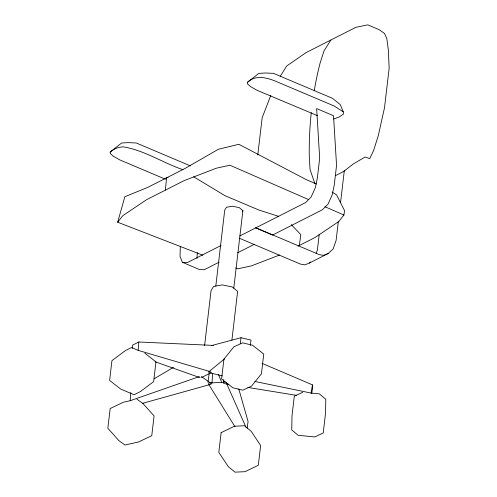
<?xml version="1.0" encoding="UTF-8"?>
<svg xmlns="http://www.w3.org/2000/svg" width="497" height="497" viewBox="0 0 497 497"><rect width="100%" height="100%" fill="white"/><g stroke="black" fill="none" stroke-linecap="round" stroke-linejoin="round"><path stroke-width="0.75" d="M196.986 258.459L197.309 252.519M223.507 383.46L223.575 379.627M262.124 363.382L312.451 384.877L312.364 389.536L311.737 393.257M132.326 348.204L132.556 345.16L138.793 341.998L213.319 345.415M210.604 371.768L138.166 350.366L138.793 341.998M136.942 399.209L143.043 403.583L154.089 415.927L151.765 435.689L138.533 441.982L124.995 445.008L118.895 440.628L107.849 428.29L110.172 408.522L123.405 402.235L130.177 400.719L130.798 392.574M211.933 383.23L212.691 373.272M165.358 190.152L166.607 177.808L168.073 177.454M180.343 246.139L180.02 256.427L182.436 262.335L199.316 269.48L204.168 269.772L219.202 262.143M204.596 345.545L211.045 290.652L213.524 286.446L222.339 284.918L232.323 286.968L237.628 291.385L231.894 340.184M215.797 286.16L224.725 210.138L226.421 207.268L232.441 206.224L239.262 207.622L242.884 210.641L233.776 288.198M257.781 154.996L262.161 117.746L270.822 95.387M319.204 234.553L317.397 249.941L316.16 253.495M338.364 221.215L336.102 240.449L333.133 248.972L328.169 253.507L309.463 263.006L304.81 264.882L300.474 264.093L239.287 238.2M340.532 202.745L344.328 170.434M240.256 343.806L241.051 337.699L251.01 340.122L250.308 345.458M207.988 382.274L209.218 373.21M247.183 428.066L248.078 421.487L238.79 388.996M299.337 245.481L300.815 234.603L291.261 224.625M297.983 246.164L314.93 237.566L338.768 221.538L343.905 215.002L344.607 210.709L336.55 194.849L332.052 192.028M223.638 382.715L223.892 381.218M254.824 381.454L311.06 393.059L312.451 384.877M202.832 255.222L117.677 222.209L124.834 196.75L147.901 187.307L185.313 168.315L218.369 149.268L238.858 144.292L306.394 179.69L316.365 184.002M242.207 211.79L242.884 210.641M280.258 76.283L286.713 65.995L305.903 52.694L355.79 27.372L367.78 24.85L379.049 29.615L384.442 33.429L386.784 38.431L388.356 50.023L389.151 68.207L384.51 107.731L378.292 135.669L373.626 150.429L369.737 158.599L365.127 157.009L353.299 163.948L343.657 171.471L335.444 175.64M330.847 40.033L323.988 50.961L320.074 63.138A371.731 278.376 63.1 0 0 314.241 90.715M117.677 222.209L122.809 215.679L146.652 199.645L184.064 180.653L216.35 168.197L229.925 165.234L308.724 199.645M309.463 263.006L310.563 261.994M208.665 371.905L224.607 358.753M165.458 179.224L119.901 159.947L113.471 156.325L110.315 153.554L110.166 152.088L121.579 143.018L128.04 142.62L136.308 142.987L190.407 165.88M317.558 115.702L257.092 90.311L250.662 86.695L247.506 83.918L247.357 82.452L258.769 73.382L265.23 72.991L273.493 73.357L332.574 98.356L340.327 104.681L343.241 111.819L343.495 114.043L339.389 116.882L333.723 119M110.166 152.088C113.763 148.777 118.597 146.913 123.48 146.876C144.577 150.417 162.91 162.823 182.927 169.688M247.357 82.452C254.986 74.668 266.386 77.482 275.276 81.079L334.357 106.078L343.241 111.819M154.132 378.782L173.472 367.358M221.115 245.462L187.288 262.627L182.436 262.335M239.846 235.951L305.587 202.583L311.128 197.017L315.322 187.754L317.353 178.025L319.677 158.263L316.651 108.576L333.53 115.72L336.556 165.408L334.232 185.17L332.201 194.899L328.008 204.161L322.466 209.728L272.58 235.05L255.7 227.906M237.653 252.774L254.054 244.449M201.453 377.602L211.418 372.545M302.741 392.245L294.311 396.171L291.988 415.939L291.739 429.917L298.15 435.304L314.787 436.931L323.218 433.005L325.541 413.237L325.79 399.259L319.385 393.879L311.06 393.059M328.169 253.507L323.522 255.383L319.186 254.594L255.88 227.812M279.444 255.054L251.463 265.852L237.895 268.809L235.746 267.976M130.177 400.719L199.365 376.583M142.204 403.44L211.132 384.206M211.592 345.564L241.051 337.699M208.641 382.994L225.253 382.23M224.271 383.585L228.831 384.33M247.848 387.43L296.529 395.363M208.827 372.576L222.352 375.862M278.78 216.406L258.85 210.02L225.091 195.737L193.65 176.783M155.126 361.754L200.061 377.683M138.166 350.366L131.475 347.533L125.238 350.702L111.937 360.66L109.62 380.422L120.728 389.095L134.109 394.761L140.347 391.599L153.648 381.64L155.965 361.878L144.857 353.199M324.908 206.709L343.905 215.002M201.434 376.515L211.256 383.56M208.286 383.678L234.957 426.724M226.321 382.901L246.046 427.408M218.419 374.384L221.643 382.193M314.868 183.604L310.053 169.539L309.24 155.368A371.731 278.376 63.1 0 1 311.259 112.608M223.923 359.163L221.6 378.925L232.807 387.753L242.766 390.17L251.463 386.181L261.428 373.843L263.752 354.075L252.544 345.253L242.586 342.831L233.888 346.819L223.923 359.163M221.134 432.638L218.81 452.407L228.303 466.652L234.975 472.15L244.984 471.69L258.316 465.267L260.639 445.505L251.153 431.253L244.474 425.761L234.472 426.221L221.134 432.638"/></g></svg>
